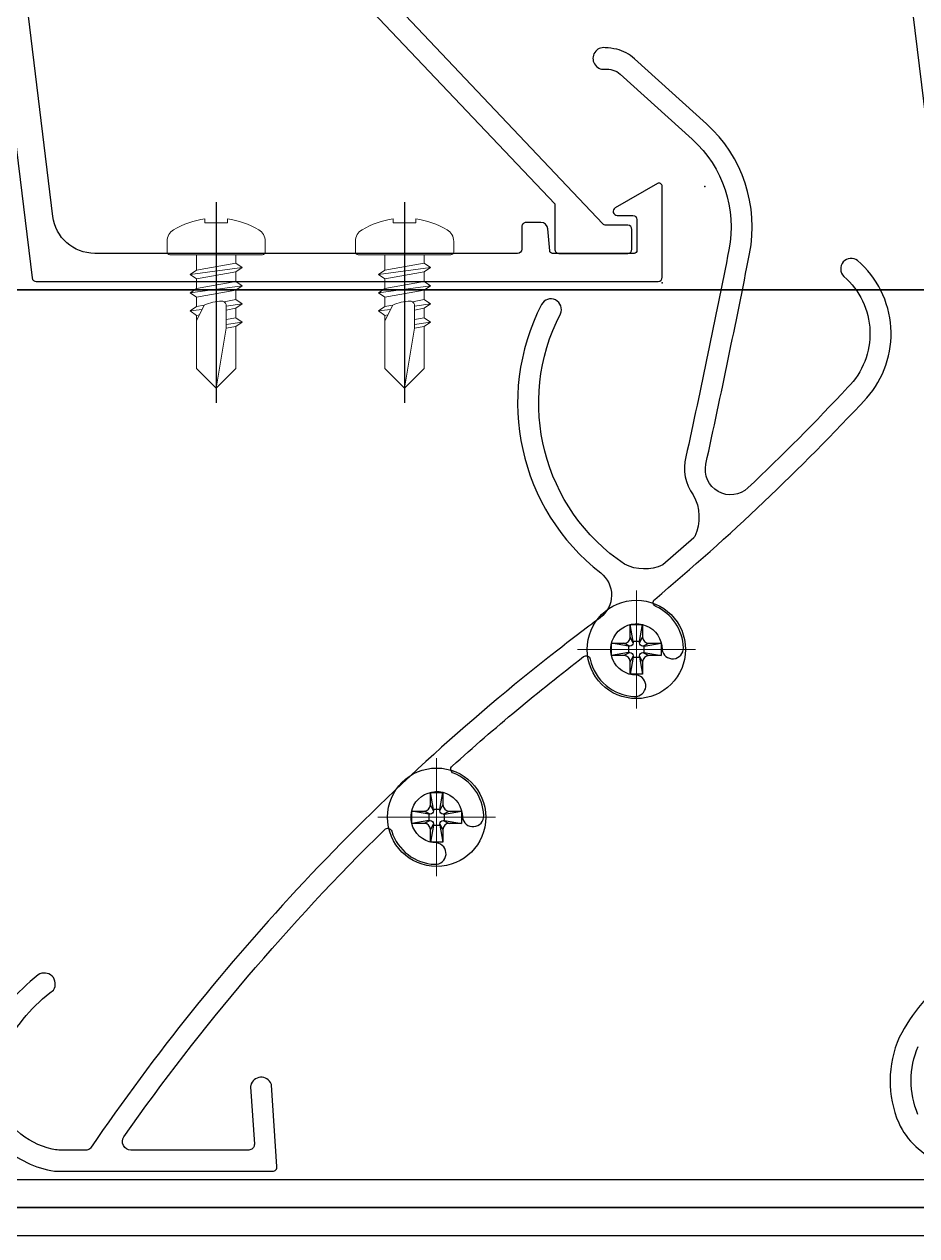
# Model space of a CAD drawing. Header units: millimetres. Extents: x -1379 to 1385823, y -4884429 to 548763.
# Drawn here: x 405920.6 to 405984.2, y -2330122.2 to -2330036 of the extents above; entities that cross this region are included whole.
import ezdxf

# ---------------------------------------------------------------- set-up
doc = ezdxf.new("R2010")
doc.units = ezdxf.units.MM
doc.set_wipeout_variables(frame=1)
doc.linetypes.add('CENTER', pattern=[50.800000000000004, 31.75, -6.35, 6.35, -6.35])
for name, color, linetype in [('010 - ASPG_ACCESSORIES_MAIN_COLOR_1', 7, 'Continuous'), ('010 - ASPG_EXTR_DEF_SUB', 7, 'Continuous'), ('010 - ASPG_EXTR_MAIN_COLOR_2', 7, 'Continuous'), ('010 - ASPG_FRAMING_MAIN_COLOR_2', 7, 'Continuous'), ('010 - ASPG_FRAMING_SUB_COLOR_2', 7, 'Continuous'), ('010 - ASPG_FRAMING_WIPEOUT_', 7, 'Continuous'), ('BOLT & SCREW', 7, 'Continuous'), ('Center Line', 7, 'CENTER')]:
    doc.layers.add(name, color=color, linetype=linetype)
doc.layers.add('12-GRID', color=7, linetype='CENTER', lineweight=13)
doc.layers.add('SCREW', color=7, linetype='Continuous', lineweight=5)

# ---------------------------------------------------------------- blocks, each defined once
blk = doc.blocks.new('PZG35-9D5')
at = {"layer": 'Center Line', "color": 7}
blk.add_line((1.4210854715202e-14, 3.733653355866409), (1.4210854715202e-14, -10.53404386090006), dxfattribs=at)
at = {"layer": 'SCREW', "color": 7}
for p, q in [((-1.399999999999963, 2.842170943040401e-14), (-1.399999999999963, -1.090192378864657)), ((1.399999999999991, 0), (1.399999999999991, -0.5901923788647139)), ((-1.399999999999963, -1.090192378864685), (1.399999999999991, -0.5901923788646855)), ((1.850000000000037, -0.8999999999999773), (1.399999999999991, -0.5901923788646855)), ((-1.850000000000009, -1.399999999999977), (1.850000000000037, -0.8999999999999773)), ((-1.850000000000009, -1.399999999999977), (-1.399999999999963, -1.090192378864685)), ((-1.850000000000009, -1.399999999999977), (-1.399999999999963, -1.709807621135297)), ((-1.399999999999963, -1.709807621135297), (1.399999999999991, -1.209807621135297)), ((-1.399999999999963, -1.709807621135269), (-1.399999999999963, -2.390192378864697)), ((1.850000000000037, -0.8999999999999773), (1.399999999999991, -1.209807621135297)), ((1.399999999999991, -1.209807621135269), (1.399999999999991, -1.890192378864725)), ((-1.850000000000009, -2.699999999999989), (1.850000000000037, -2.199999999999989)), ((-1.850000000000009, -2.699999999999989), (-1.399999999999963, -2.390192378864697)), ((-1.399999999999963, -2.390192378864697), (1.399999999999991, -1.890192378864697)), ((-1.399999999999963, -3.009807621135309), (1.399999999999991, -2.509807621135309)), ((1.850000000000037, -2.199999999999989), (1.399999999999991, -1.890192378864697)), ((1.850000000000037, -2.199999999999989), (1.399999999999991, -2.509807621135309)), ((1.399999999999991, -2.50980762113528), (1.399999999999991, -3.190192378864708)), ((-1.850000000000009, -2.699999999999989), (-1.399999999999963, -3.009807621135309)), ((-1.399999999999963, -3.009807621135309), (-1.399999999999963, -3.690192378864708)), ((0.5619885887190463, -3.339837273736322), (1.399999999999991, -3.190192378864708)), ((1.850000000000037, -3.5), (1.399999999999991, -3.190192378864708)), ((-1.850000000000009, -4), (-1.399999999999963, -3.690192378864708)), ((-1.850000000000009, -4), (-0.9911470940920566, -3.883938796498938)), ((-1.850000000000009, -4), (-1.399999999999963, -4.30980762113532)), ((-1.399999999999963, -3.690192378864708), (-0.8446989986695002, -3.591031485769975)), ((-1.399999999999963, -4.30980762113532), (-1.184865735341859, -4.271390788160659)), ((-1.399999999999963, -4.309807621135349), (-1.399999999999963, -8.099999999999966)), ((0.7141825614195483, -3.653488843051434), (1.850000000000037, -3.5)), ((0.7141825614195483, -3.932275020881832), (1.399999999999991, -3.80980762113532)), ((1.850000000000037, -3.5), (1.399999999999991, -3.80980762113532)), ((1.399999999999991, -3.809807621135349), (1.399999999999991, -4.490192378864691)), ((0.7141825614195483, -4.612659778611231), (1.399999999999991, -4.49019237886472)), ((0.7141825614195483, -4.953488843051389), (1.850000000000037, -4.800000000000011)), ((0.7141825614195483, -5.232275020881843), (1.399999999999991, -5.109807621135332)), ((1.850000000000037, -4.800000000000011), (1.399999999999991, -4.49019237886472)), ((1.850000000000037, -4.800000000000011), (1.399999999999991, -5.109807621135332)), ((1.399999999999991, -5.109807621135332), (1.399999999999991, -8.099999999999966)), ((1.4210854715202e-14, -9.5), (-1.399999999999963, -8.099999999999966)), ((1.4210854715202e-14, -9.5), (1.399999999999991, -8.099999999999966))]:
    blk.add_line(p, q, dxfattribs=at)
blk.add_lwpolyline([(1.4210854715202e-14, -9.5), (0.7141825614195483, -5.232275020881843), (0.7141825614195483, -3.600899293750615, 0.4176573264866609), (0.4106596181599826, -3.300919979679151, 0.1081021898226624), (-0.8446989986694433, -3.591031485769975), (-1.399999999999991, -4.701675652739141)], format="xyb", dxfattribs=at)
blk = doc.blocks.new('*U3139')
at = {"layer": 'SCREW', "color": 7}
blk.add_lwpolyline([(3.026373332565058, 1.780836269555209, 0.09905967801670053), (0.7999999999999687, 2.546427498927414), (0.7999999999999687, 2.274284095813357), (-0.800000000000054, 2.274284095813357), (-0.800000000000054, 2.546427498927414, 0.09905967801670058), (-3.026373332565143, 1.780836269555209, 0.2665876613401604), (-3.500000000000043, 0.9556546004010897), (-3.500000000000043, 0.1999999999999886, 0.4142135623730938), (-3.300000000000054, 0), (3.299999999999997, 0, 0.4142135623731049), (3.499999999999986, 0.1999999999999886), (3.499999999999957, 0.9556546004010897, 0.2665876613401604)], format="xyb", close=True, dxfattribs=at)
blk.add_blockref('PZG35-9D5', (-1.4210854715202e-14, 0), dxfattribs=at)
blk = doc.blocks.new('*U3144')
at = {"color": 7}
blk.add_point((0, 0), dxfattribs=at)
at = {"layer": '010 - ASPG_ACCESSORIES_MAIN_COLOR_1', "color": 7}
blk.add_lwpolyline([(-39.69999999902211, -0.5999999995172398, 0.4142135623731156), (-39.99999999883585, -0.8999999995638059), (-39.99999999883585, -7.366962144914214, 0.5773502691897371), (-39.65044321701862, -7.568778847059366), (-36.64260295056738, -5.832201459393036, 0.7673269879794871), (-36.78520590183325, -5.299999999645297), (-37.89999999874271, -5.299999999645297, -0.4142135623735732), (-38.19999999902211, -4.999999999656938), (-38.19999999902211, -2.799999999587089, -0.4142135623730951), (-37.99999999883585, -2.59999999951724), (-32.18326623388566, -2.59999999951724, -0.3888787318530097), (-31.98402729420923, -2.782568851142787), (-31.8474567013327, -4.343577870872468, 0.3888787318530089), (-31.34935935237445, -4.799999999528882), (-30.29999999911524, -4.799999999528882, 0.4142135623732408), (-29.99999999883585, -4.499999999540523), (-29.99999999883585, -2.899999999505599, -0.4142135623731785), (-29.69999999902211, -2.59999999951724), (0.4107479506637901, -2.59999999951724, -0.3789692262628873), (3.38851808081381, -5.235465979035143), (7.952927200356498, -42.5207682372482, 0.4465929586642906), (11.6177961837966, -45.07649022702281, -0.4898018444424612), (16.07846395508386, -48.68238816667036), (16.06490363762714, -49.36225294566866, -0.1824796859550777), (15.80227640201338, -50.01801436272836, -0.2679491924113072), (15.32539491611533, -50.16829426406803, 1.122114645179816), (15.09990952932276, -52.3421093734276, 0.4050039718497206), (18.0645059288945, -49.40213623346681), (18.07806624681689, -48.72227145435209, 0.4898054953707174), (11.15966573380865, -43.12966807454978, -0.4465970485362636), (9.938031048281118, -42.27776159492242), (4.866356541635469, -0.8481197821154633, 0.3641755342157969), (4.570876519894227, -0.5999999995172398)], format="xyb", close=True, dxfattribs=at)
at = {"layer": '010 - ASPG_EXTR_DEF_SUB', "color": 7}
for p in [(-39.99999999883585, -0.4999999995172402), (43.44495566345738, -76.89999999944341), (43.44495566345738, -77.49999999954052)]:
    blk.add_point(p, dxfattribs=at)
at = {"layer": '010 - ASPG_EXTR_MAIN_COLOR_2', "color": 7}
blk.add_lwpolyline([(11.37409105408005, -48.15170148877115), (11.47245816211216, -47.43577758665815), (12.17779493960552, -47.55667202338264), (12.29266474000178, -46.78670596401826, -0.5355375090189683), (14.1918134491425, -49.16870282323253, 0.9915718169393263), (15.66379558271728, -49.57599316951273, 1.157025413028558), (8.792231505503878, -48.77291728999153, -0.6885576205791355), (8.274611146422103, -48.98797988444021), (-17.14292736421339, -22.16859813180672), (-32.34153279638849, -6.131750148785431), (-32.34153279638849, -2.899999981694054, 0.4143115081626392), (-32.64163311407901, -2.59999999951724), (-37.54163311352022, -2.59999999951724, 0.4141156188887998), (-37.84153278893791, -2.899999981635847), (-37.84153278893791, -4.299999988411218, 0.4142135623731781), (-37.54153279098682, -4.599999986478724), (-35.98884801496752, -4.599999986478724, -0.205894629290155), (-35.77110154624097, -4.693635078269653), (33.22969053988345, -77.49999999954052), (43.14495566324331, -77.49999999954052, 0.6681786376628355), (43.35708769806661, -76.98786796536915), (40.5215537941549, -74.1523340573247, 0.6681786381757795), (40.00942175951786, -74.36446609156592), (40.00942175951786, -75.99999999802712), (33.87471885257401, -75.99999999802712), (11.86384030175395, -52.7751643466243, -0.5583539238224016), (12.08261241135187, -51.95244935475676, 0.7662751832817146), (12.03674733010121, -50.39291741001107, -0.4385828234445206), (10.70630855322815, -48.05207626283555)], format="xyb", close=True, dxfattribs=at)
at = {"layer": 'SCREW', "color": 7, "rotation": 180}
for p in [(-21.64901723782532, -2.499999999924694), (-8.237076249206439, -2.499999999924694)]:
    blk.add_blockref('*U3139', p, dxfattribs=at)
blk = doc.blocks.new('*U3052')
at = {"color": 7}
blk.add_wipeout([(1440.0000000029759, 4.0000000015470505), (60.00000000297587, 4.000000000000455), (60.00000000297587, 69.30000000000041), (1440.0000000029759, 69.300000001547)], dxfattribs=at).dxf.layer = '010 - ASPG_FRAMING_WIPEOUT_'
at = {"layer": '010 - ASPG_FRAMING_MAIN_COLOR_2', "color": 7}
blk.add_lwpolyline([(1410.00000000414, 69.30000000154668), (90.00000000181171, 69.3), (90.00000000181171, 6), (1410.00000000414, 6.000000001546685)], close=True, dxfattribs=at)
at = {"layer": '010 - ASPG_FRAMING_SUB_COLOR_2', "color": 7}
for points in [[(1440.000000002976, 4.000000001546685), (60.00000000297587, 4), (60.00000000297587, 69.3), (1440.000000002976, 69.30000000154668)], [(60.00000000297587, 2.000000000715772), (60.00000000297587, 4), (1440.000000002976, 4.000000001546685), (1440.000000002976, 2.000000002262457)]]:
    blk.add_lwpolyline(points, close=True, dxfattribs=at)
at = {"color": 7, "rotation": 180}
for p in [(156.7703094601166, 69.3), (221.7703094601166, 69.3)]:
    blk.add_blockref('*U3144', p, dxfattribs=at)
blk = doc.blocks.new('C-1-IV01_REV00_20260605-140059_LOPF_ASPG')
at = {"color": 7}
blk.add_blockref('*U3052', (3165, -960), dxfattribs=at)
blk = doc.blocks.new('*U3138')
at = {"layer": '12-GRID', "color": 7, "linetype": 'CENTER'}
for p, q in [((5.684341886080801e-14, -6.200000000000029), (5.684341886080801e-14, 2.200000000000029)), ((-4.199999999999973, -2), (4.200000000000085, -2))]:
    blk.add_line(p, q, dxfattribs=at)
at = {"layer": 'BOLT & SCREW', "color": 7}
for p, q in [((-0.2288719817826677, -1.446462371730204), (-0.4418749999998197, -0.2325000000002947)), ((0.2288719817822642, -1.446462371730562), (0.4418749999996946, -0.2324999999999764)), ((-0.553537628269381, -1.771128018217196), (-1.767499999999847, -1.558125000000442)), ((-0.4577439635652332, -1.771128018217196), (-0.8837500000000146, -1.558125000000442)), ((-0.2288719817826677, -1.542256036434869), (-0.4418749999998197, -1.116250000000048)), ((0.2288719817822642, -1.542256036434869), (0.4418749999996946, -1.116250000000048)), ((0.4577439635647103, -1.771128018217196), (0.8837499999994917, -1.558125000000442)), ((0.5535376282692559, -1.771128018217196), (1.767500000000001, -1.558125000000124)), ((-0.553537628269381, -2.228871981782805), (-1.767500000000483, -2.441875000000354)), ((-0.4577439635652332, -2.228871981782805), (-0.8837500000000146, -2.441875000000354)), ((-0.2288719817826677, -2.457743963565131), (-0.4418749999998197, -2.883750000000271)), ((-0.2288719817821107, -2.553537628269438), (-0.4418749999998197, -3.767500000000023)), ((0.4418749999996946, -2.883750000000271), (0.2288719817829008, -2.457743963565131)), ((0.2288719817829008, -2.553537628269438), (0.4418749999999732, -3.767500000000023)), ((0.4577439635647103, -2.228871981782805), (0.8837500000001283, -2.441874999999877)), ((0.5535376282692559, -2.228871981782805), (1.767500000000001, -2.441874999999877))]:
    blk.add_line(p, q, dxfattribs=at)
for points in [[(-1.767500000000006, -1.558125000000442), (-0.8837500000001342, -1.558125000000442, 0.4142135623730394), (-0.4418749999998197, -1.116250000000048), (-0.4418749999998197, -0.2325000000002947), (0.4418749999996946, -0.2324999999999764), (0.4418749999996946, -1.116250000000048, 0.4142135623731505), (0.8837500000000089, -1.558125000000442), (1.76750000000012, -1.558125000000124), (1.76750000000012, -2.441874999999877), (0.8837500000000089, -2.441874999999877, 0.414213562373095), (0.4418749999996946, -2.883750000000271), (0.4418749999999732, -3.767500000000023), (-0.4418749999998197, -3.767500000000023), (-0.4418749999998197, -2.883750000000271, 0.4142135623730397), (-0.8837500000001342, -2.441875000000354), (-1.767500000000483, -2.441875000000354)], [(0.2288719817829008, -2.457743963565131, -0.414213562373095), (0.4577439635645909, -2.228871981782805), (0.5535376282692559, -2.228871981782805), (0.5535376282692559, -1.771128018217196), (0.4577439635645909, -1.771128018217196, -0.4142135623730951), (0.228871981782105, -1.542256036434869), (0.228871981782105, -1.446462371730562), (-0.2288719817826677, -1.446462371730204), (-0.2288719817826677, -1.542256036434869, -0.4142135623730951), (-0.4577439635649944, -1.771128018217196), (-0.553537628269381, -1.771128018217196), (-0.553537628269381, -2.228871981782805), (-0.4577439635649944, -2.228871981782805, -0.4142135623730951), (-0.2288719817826677, -2.457743963565131), (-0.2288719817822698, -2.553537628269438), (0.2288719817829008, -2.553537628269438)]]:
    blk.add_lwpolyline(points, format="xyb", close=True, dxfattribs=at)
blk.add_circle((5.684341886080801e-14, -2), 3.5, dxfattribs=at)
blk = doc.blocks.new('*U3024')
at = {"layer": '010 - ASPG_EXTR_DEF_SUB', "color": 7}
blk.add_point((1170, -2.253557340736734e-10), dxfattribs=at)
at = {"layer": '010 - ASPG_EXTR_MAIN_COLOR_2', "color": 7}
for points in [[(1154.817340067122, 66.03380806519088, -0.2058282691334744), (1154.793666421436, 61.20460651100983, -0.1151163694662807)], [(1152.455046290532, 56.10392398616203, 0.109184526549196), (1156.148600934073, 60.55948756870019, 0.2083234795678962), (1156.189426846337, 66.64026457486578, 0.1005277992320483), (1154.972309139092, 68.31671042160268, 0.1451157280627245), (1151.292309131008, 70.06714037126766)], [(1219.793666421436, 61.20460651099731, -0.1151163694662807), (1216.368324128445, 57.18072180555484, 0.822373071447778), (1217.455046290532, 56.10392398614951, 0.109184526549196), (1221.148600934073, 60.55948756868767, 0.2083234795678962)], [(1219.972309139092, 68.31671042159016, 0.1451157280627245), (1216.292309131008, 70.06714037125514), (1200.758774927817, 70.06714037125514, 0.4336592857269459), (1200.459426756948, 69.74737493490849), (1200.841377865057, 63.96271307481967, 0.0820690263538202), (1200.86365129333, 63.86745857011576, 0.7206537881255028), (1202.329086504877, 63.97254170018297, 0.07922428198988747), (1202.337783531286, 64.0666167050442), (1202.068773226347, 68.14078645612628, -0.4336592857264138), (1202.467904121149, 68.56714037119693), (1210.861192987766, 68.56714037125514, -0.6073848710044985), (1211.352110221051, 67.62217621302281, -0.04582868044492008), (1192.783822288737, 45.76076047344415, -0.5604921351226578), (1192.287505356129, 45.88571992109812, 0.3178599151680848), (1189.211911419872, 48.23749049503405, 0.9532878111822051), (1189.082072678953, 46.71593409544604, -2.423003988231831), (1187.258069522213, 44.89173717523974, 0.9523147976297285), (1185.736344682053, 44.76348824823091, 0.3008214087947553), (1187.889874737244, 41.7552902542013, -0.5604921351218277), (1187.983518406749, 41.25212405483055, -0.01942473842078824), (1178.623925091699, 33.46052617033294, -0.5525007933269362), (1178.147498584818, 33.63667257963263, 0.3444609008774969), (1174.989498805255, 36.29767865973574, 0.9520149233436535), (1174.86157765612, 34.77593409544372, -2.42318646531747), (1173.037574998569, 32.95193143754315, 0.9520149233867892), (1171.515830433927, 32.82401028869955, 0.2853998218446234), (1173.493024077732, 29.8885144825401, -0.5533776808031501), (1173.562908510212, 29.38496566232809, 0.03067395406819984), (1158.463012880646, 15.05729964533404, 0.4171002255848137), (1159.114368729759, 5.272964204960061, 0.9355530918984264), (1160.096664154902, 6.406584819495237, -0.4344100119147308), (1159.803354519885, 14.29476617463681, -0.01499848524836865), (1166.920564806089, 21.45455419168158, -0.7383485292466446), (1169.917139344383, 19.76412730292233, 0.004917316774645771), (1166.806699985173, 4.803864106194141, 0.2636109069979271), (1169.880209933501, -4.460317215234483), (1174.995733695105, -9.08423626509446, 0.1258843890439943), (1176.267761250492, -9.75378296442048, 0.04427494949630078), (1177.089544059709, -9.866966023218794, 1.107654826573523), (1177.125459210947, -8.331805701767536, -0.2155958426847688), (1176.023226659279, -7.991025417104339), (1170.886052070651, -3.34753619645906, -0.2636109069978752), (1168.278225447517, 4.512981288375357, -0.004854851929905817), (1171.34138361644, 19.25507699978354, 0.2339601468136614), (1170.815442486666, 21.9548734380007, -0.2408104543272742), (1170.710313410033, 24.90310810664252, -0.1041570884704408), (1170.784604869317, 25.00194829796257), (1172.99301963998, 26.93374890840661, -0.2290212912668875), (1175.700679264031, 26.88725557004383, -0.3817208427142056), (1180.273619593587, 9.06909841736362, 0.9773819303748196), (1181.620311295614, 8.407760736190738, 0.3611050424324235), (1177.408162182663, 27.50327562535696, -0.4961260631527202), (1177.442922529299, 30.68812541722602, 0.003188108562510474), (1179.055809630081, 31.90200527397266, -0.00282652430436861), (1180.561955856625, 33.06505110441523, 0.07704788012868193), (1213.74152756203, 68.43644483807313, -0.2476739044870795), (1213.989188615698, 68.56714037119693), (1215.984089381993, 68.56714037119693, -0.04413111325910057), (1216.472824816126, 68.50458020211246, -0.1258462906385483), (1218.963676901069, 67.206422381809, -0.09885145914925667)]]:
    blk.add_lwpolyline(points, format="xyb", dxfattribs=at)
at = {"color": 7, "rotation": 179.999999999989}
for p in [(1189.086863745004, 42.88714037120391), (1174.866368722636, 30.94714037120158)]:
    blk.add_blockref('*U3138', p, dxfattribs=at)

msp = doc.modelspace()

# ---------------------------------------------------------------- block references
at = {"color": 7}
msp.add_blockref('C-1-IV01_REV00_20260605-140059_LOPF_ASPG', (402604.3046021664, -2329164.177214643), dxfattribs=at)

# ---------------------------------------------------------------- next in the draw order: block references
at = {"color": 7, "rotation": 180}
msp.add_blockref('*U3024', (407139.0986711463, -2330047.510252498), dxfattribs=at)

doc.saveas('drawing.dxf')
